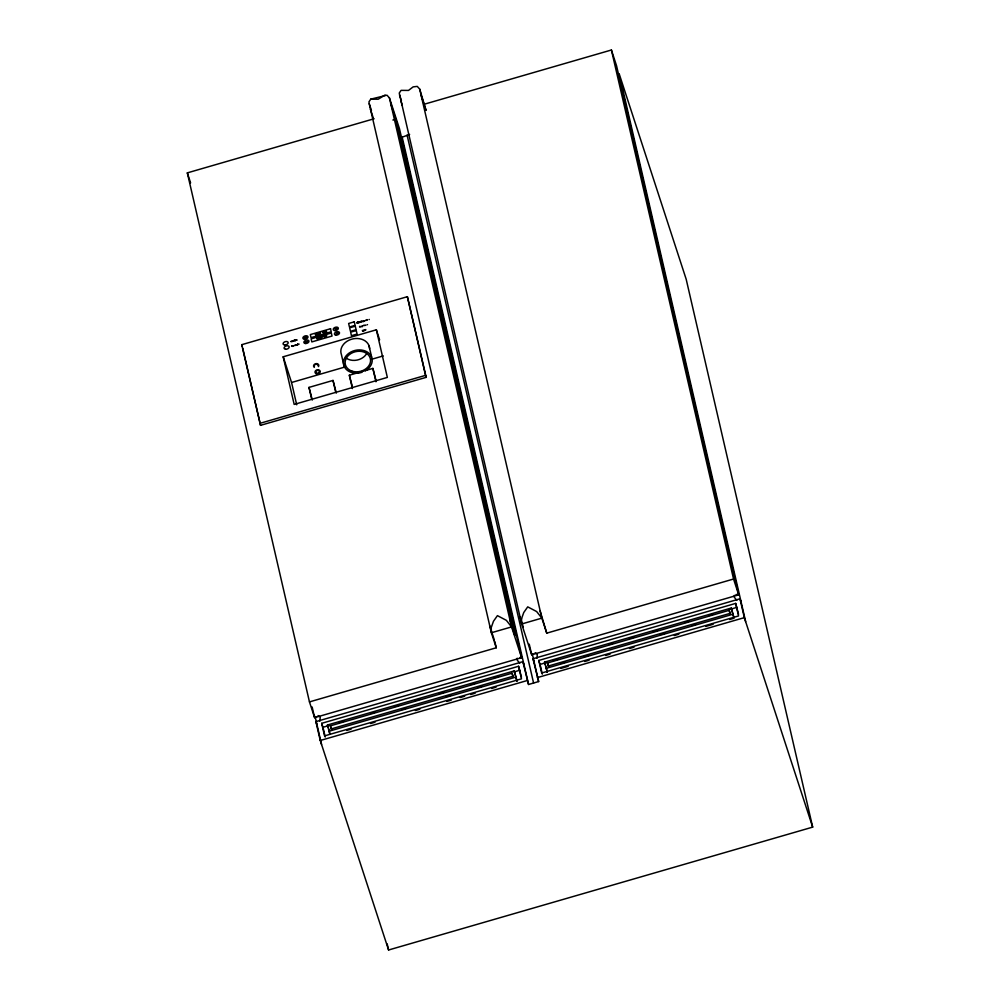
<?xml version="1.0" encoding="UTF-8"?>
<svg xmlns="http://www.w3.org/2000/svg" width="1000" height="1000" viewBox="0 0 1000 1000"><rect width="100%" height="100%" fill="white"/><g stroke="black" fill="none" stroke-linecap="round" stroke-linejoin="round"><path stroke-width="1.5" d="M304.662 337.7C306.837 337.1 302.162 338.237 304.538 337.738M305.675 342.225C307.663 341.637 303.175 342.812 305.688 342.287M360.725 326.488L360.988 326.5M361.85 321.637L362.075 321.538M361.538 326.438L361.763 326.35M364.787 320.788L365.012 320.688M364.963 325.475L365.225 325.337M365.775 325.2L366 325.112M367.287 324.738L367.525 324.613M369.038 319.575L369.3 319.45M307.538 341.463C304.85 343.413 309.163 340.1 307.775 341.95L307.65 341.438M319.875 721.162L320.238 717L318.05 715.55M536.962 658.288L537.325 654.15L535.138 652.7M517.225 658.2L517.1 659.963L519.712 663.263M734.338 595.35L734.212 597.1L736.812 600.388M364.225 325.525L363.9 325.337M306.938 336.975L305.387 337.212L307 337.287M320.125 338.113L320.2 337.525M326.188 331.825L326.037 331.312M326.213 336.337L326.337 335.938M320.238 337.688C320.763 335.525 321.138 340.4 320.475 337.075M292.512 346.337L293.762 345.85L293.012 345.637M294.862 345.175L294.962 345.625M362.438 321.125L363.375 321.337L362.537 321.575M319.438 334.125L319.175 333M318.075 337.738C320.012 340.775 317.188 337.4 318.988 337.512M319.5 337.325L319.788 338.575L320 337.587M320.988 337.638L321.95 336.613L321.987 337.337M316.788 334.3L317.75 334.012L316.825 334.2M319.738 333.5L320.6 332.587L319.525 333.587M316.762 338.025L317.562 337.925M323.75 332.337L322.863 332.525L323.95 332.137M319.137 338.15L318.137 338.462M321.025 336.788C321.35 339.888 320.588 336.225 321.838 336.688M324.263 335.85C323.025 338.125 327.1 336.95 325.05 335.625C322.512 336.463 326.863 338.237 325.075 335.75M325.838 336.087L326.575 335.5M326.65 335.975L325.725 335.75M318.775 333.787C317.162 331.875 318.95 336.525 318.1 333.288M326.25 331.488L326.712 331.85M400.887 137.662L409.625 134.425M315.775 716.6L314.613 717.663L309.462 701.9L187.325 172.875L374.125 118.75M532.875 653.75L531.712 654.8L521.663 623.987L399.25 93.038L401.087 90.363L408.5 90.425L413.162 86.875L417.275 86.4L419.712 89.113L426.062 110.425L420.913 94.612M312.15 707.013L314.613 717.663L521.6 657.688L399.462 128.663L389.425 97.888L386.975 95.175L370.788 99.138L368.963 101.812L369.237 103.737L491.362 632.762L496.262 647.775L309.462 701.9M299.125 344.087L298.95 344.237M385.075 95L378.2 99.213L370.788 99.138M424.613 104.125L611.413 50L616.562 65.812L738.7 594.837L531.712 654.8L529.25 644.163M392.887 120.037L395.775 119.2L390.625 103.387M241.725 344.688L407.375 296.688L426.188 377.337L260.538 425.337L241.725 344.688L242.375 346.662M364.15 325.275L363.525 325.688M364.825 330.475L364.387 329.762L364.575 330.55L365.637 329.837M376.362 329.8L387.35 377.425L294.175 404.412L283.188 356.788L376.362 329.8L379.613 339.787M296.712 404.812L291.562 382.488L344.8 367.05M371.425 359.338L383.263 355.913M352.413 388.575L349.338 375.225L372.875 368.4L376.225 381.262M311.675 398.988L309 387.4L333.013 380.438L336.312 393.088M259.887 423.363L425.538 375.363L407.375 296.688M419.712 89.113L541.85 618.138L546.75 633.15L733.55 579.025L611.413 50M745.638 621.6L619.15 73.713L686.188 279.25L812.675 827.125L388.587 950L320.262 740.5L315.9 721.637L522.9 661.663L524.188 665.612M522.9 661.663L528.55 684.488L538.638 681.562L533 658.763L739.987 598.787L741.275 602.737M518.575 666.275L521.475 678.838L324.575 735.888L321.675 723.325L518.575 666.275L521.475 677.212M735.662 603.4L738.562 615.95L541.675 673L538.775 660.45L735.662 603.4L738.562 614.325M329.762 733.9L327.45 725.013L514.25 670.888L516.987 681.1L514.25 670.888M545.837 666.087L547.288 672.337L544.55 662.125L731.35 608.013L733.787 616.975M325.225 737.05L322.975 727.275L328.938 725.55M339.375 722.525L343.85 721.225M370.7 713.45L375.175 712.15M394.562 706.538L399.038 705.238M415.45 700.487L419.925 699.188M439.312 693.562L443.787 692.275M470.637 684.488L475.112 683.2M494.5 677.575L498.975 676.275M513.9 671.963L519.862 670.225M542.325 674.163L540.062 664.4L547.525 662.237M553.488 660.512L557.962 659.212M608.675 644.513L613.15 643.225M629.562 638.462L634.038 637.175M653.425 631.55L657.9 630.25M684.75 622.475L689.225 621.175M708.612 615.562L713.088 614.263M729.5 609.513L736.963 607.35M512.087 673.2L512.812 676.3L331.062 728.962L330.35 725.85L512.087 673.2L513.375 677.15M729.188 610.312L729.9 613.425L548.15 666.087L547.438 662.975L729.188 610.312L730.475 614.263M401.65 709.525L406.125 708.225M446.337 696.575L450.812 695.275M477.625 687.513L482.1 686.213M560.65 663.475L565.112 662.175M584.475 656.562L588.95 655.275M660.462 634.55L664.925 633.263M691.737 625.487L696.213 624.2M328.9 731.275L515.7 677.15M546 668.388L732.788 614.275L731.35 608.013M346.625 730.462L351.112 729.163M370.538 723.538L375.025 722.237M415.375 710.55L419.85 709.25M446.75 701.45L451.238 700.15M460.2 697.55L464.688 696.25M470.662 694.525L475.15 693.225M491.587 688.462L496.062 687.163M560.737 668.45L568.2 666.287M584.65 661.525L589.125 660.225M605.562 655.462L610.05 654.163M629.475 648.525L633.962 647.225M674.312 635.538L678.787 634.237M705.688 626.45L713.162 624.288M729.6 619.525L734.087 618.225M320.262 740.5L527.25 680.525M537.35 677.613L744.338 617.638L739.987 598.787M735.987 594.525L738.7 594.837L733.55 579.025M520.138 657.387L521.6 657.688L511.562 626.912L389.425 97.888M363.675 330.863L364.25 330.1L362.587 331.125L362.413 330.375L363.075 330.988M744.338 617.638L812.675 827.125M732.788 614.275L733.65 616.9M399.525 94.963L401.438 100.838M400.712 100.463L402.312 105.35M540.138 611.038L546.75 633.15M369.237 103.737L371.463 110.562M370.425 109.237L373.35 118.225M547.438 662.975L548.725 666.925M544.55 662.125L545.413 664.762M538.775 660.45L540.062 664.4M519.938 616.888L523.325 627.238M533 658.763L534.288 662.712M509.85 619.812L515 635.625L395.775 119.2M425.538 375.363L426.188 377.337M489.65 625.662L494.363 640.113M349.338 375.225L352.337 386.6M309 387.4L312.3 400.037M283.188 356.788L291.562 382.488M187.325 172.875L190.6 182.9M330.35 725.85L331.637 729.812M327.45 725.013L328.312 727.65M321.675 723.325L322.975 727.275M315.9 721.637L317.2 725.588M532.188 653.587L538.638 681.562M407.1 135.15L533.587 683.025M402.05 136.6L528.55 684.488M494.812 641.475L496.262 647.775M367.375 319.625L365.825 320.525L366.4 319.913M366.863 319.625L366.75 320.35L366.6 319.7M365.575 329.562L365.462 330.288L365.312 329.637M368.988 345.613L371.625 357.05M372.875 368.4L375.962 381.763M344.062 366.05L341.425 354.625A14.538 11.475 -13 0 1 352.887 338.888A14.538 11.475 -13 0 1 369.6 348.55M333.013 380.438L335.688 392.025M318.738 333.475L318.725 334.338L318.538 333.525M317.275 338.025L317.337 339.212L317.087 338.088M315.812 333.975L315.875 335.163L315.613 334.025M387.188 943.913L388.587 950M242.725 348.175L260.538 425.337M328.75 728.962L329.9 733.975M315.087 716.475L321.55 744.45M366.413 354.012A12.85 10.137 -13 0 1 346.488 358.312M362 372.287A14.538 11.475 -13 0 1 343.6 361.087A14.538 11.475 -13 0 1 365.737 351.2A14.538 11.475 -13 0 1 365.425 370.75M314.325 367.35A2.625 2.075 -13 0 1 314.212 364.525A2.625 2.075 -13 0 1 317.712 363.9A2.625 2.075 -13 0 1 318.438 366.6M314.45 366.225A1.812 1.425 -13 0 1 314.462 365.475M315.312 364.538A1.812 1.425 -13 0 1 317.113 364.4M317.475 364.613A1.812 1.425 -13 0 1 317.987 365.588M292.838 341.213C292.375 341.863 291.8 340.275 292.838 341.275M296.238 344.862C297.025 344.963 297.013 344.762 296.25 344.812M359.338 322.113C360.175 323.062 360 321 359.35 322.05M336.675 328.587C336.062 329.862 335.763 327.7 336.675 328.587M338.025 333.212C337.525 334.462 337.15 332.262 338.025 333.275M295.575 340.238L296.863 340.025L295.575 340.238M358.05 322.488L358.775 322.463L358.062 322.425M290.688 341.562L290.7 341.512M491.238 627.575L491.362 632.762L511.562 626.912L506.35 620.337L497.425 615.638L493.45 621.3L491.238 627.575M521.525 618.8L521.663 623.987L541.85 618.138L536.65 611.562L527.725 606.862L523.75 612.525L521.525 618.8M292.925 341L293.587 341.125L292.975 340.9M295.462 345.087L296.15 345.05L295.462 345.087M291.938 341.512L291.188 341.35L291.925 341.562M291.6 346.025L292.362 346.375L291.6 346.025M360.175 326.7C359.438 327.975 359.3 325.412 360.175 326.7M335.737 328.9L334.825 328.537L335.737 328.9M337.088 333.525L336.175 333.162L337.075 333.6M293.975 340.712L294.312 340.163L293.975 340.712M362.375 326.112L362.025 326.662L362.375 326.112M363.975 320.95L363.612 321.488L363.975 320.95M366.337 324.787L366.337 324.787M316.6 333.675C317.712 337.188 317.325 332.4 316.6 333.675M323.725 331.613C322.65 330.763 324.1 335.337 323.688 331.6M325.15 331.2C322.938 330.325 327 333.612 325.1 331.262M315.287 333.975L316.175 333.775L315.287 333.975M330.513 328.738L310.325 334.588L311.025 337.638L331.225 331.788L330.513 328.738M354.275 321.838L348.638 323.475L349.45 327L355.087 325.363L354.275 321.838M295.275 339.925L295.175 340.75L295.275 339.925M326.163 330.975L326.238 332.163L326.163 330.975M357.25 322.312L357.15 323.137L357.25 322.312M357.762 322.163L357.663 322.987L357.762 322.163M359.075 321.737L358.988 322.6L359.075 321.737M361.188 321.175L360.9 322.05L361.188 321.175M331.325 333.013L311.125 338.862L311.825 341.912L332.025 336.05L331.325 333.013M355.275 326.175L349.637 327.812L350.45 331.325L356.087 329.688L355.275 326.175M326.213 335.438L326.275 336.625L326.213 335.438M297.8 344.012L297.7 344.825L297.8 344.012M356.275 330.538L350.637 332.163L351.45 335.688L357.088 334.05L356.275 330.538M284.65 344.963A2.625 1.613 -18.1 0 0 288.163 342.525A2.625 1.613 -18.1 0 0 284.088 342.212A2.625 1.613 -18.1 0 0 284.65 344.963M285.675 349.25A2.625 1.613 -18.1 0 0 289.15 346.788A2.625 1.613 -18.1 0 0 285.05 346.525A2.625 1.613 -18.1 0 0 285.675 349.25M304.488 339.225A2.625 1.613 -18.1 0 0 307.962 336.763A2.625 1.613 -18.1 0 0 303.85 336.5A2.625 1.613 -18.1 0 0 304.488 339.225M305.475 343.512A2.625 1.613 -18.1 0 0 308.95 341.05A2.625 1.613 -18.1 0 0 304.85 340.788A2.625 1.613 -18.1 0 0 305.475 343.512M334.837 330.575A2.625 1.613 -18.1 0 0 338.312 328.113A2.625 1.613 -18.1 0 0 334.212 327.85A2.625 1.613 -18.1 0 0 334.837 330.575M335.588 335.075A2.625 1.613 -18.1 0 0 339.513 332.975A2.625 1.613 -18.1 0 0 335.788 332.163A2.625 1.613 -18.1 0 0 335.588 335.075M351.825 371.075A12.85 10.137 -13 0 0 370.562 360.163A12.85 10.137 -13 0 0 351.138 353.413A12.85 10.137 -13 0 0 351.825 371.075M316.275 373.762A2.625 2.075 -13 0 0 320.213 371.662A2.625 2.075 -13 0 0 316.325 370.138A2.625 2.075 -13 0 0 316.275 373.762M316.688 373.175A1.812 1.425 -13 0 0 319.4 371.725A1.812 1.425 -13 0 0 316.725 370.662A1.812 1.425 -13 0 0 316.688 373.175"/></g></svg>
